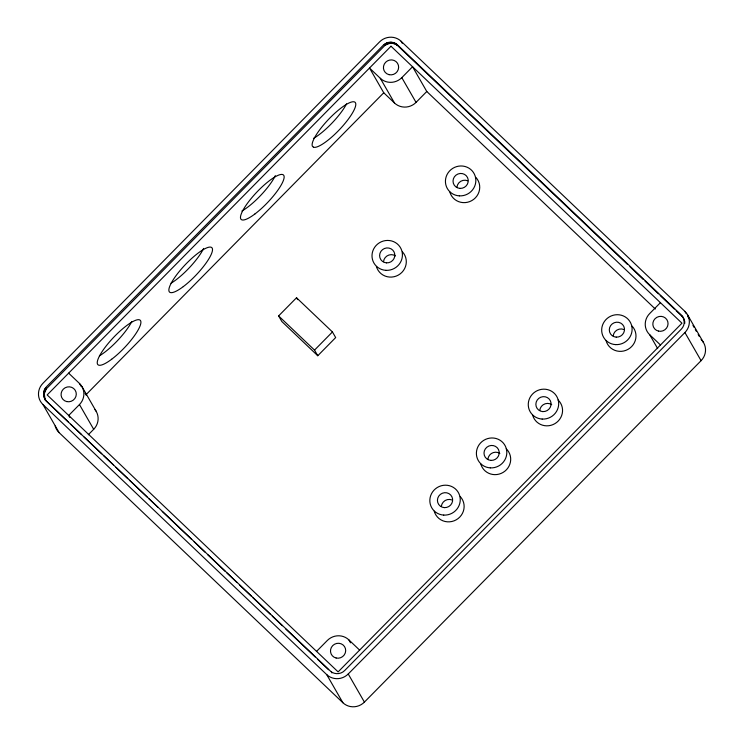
<?xml version="1.0" encoding="UTF-8"?>
<svg xmlns="http://www.w3.org/2000/svg" width="744" height="744" viewBox="0 0 744 744"><rect width="100%" height="100%" fill="white"/><g stroke="black" fill="none" stroke-linecap="round" stroke-linejoin="round"><path stroke-width="1.12" d="M68.141 421.839L46.295 401.044L44.91 398.849L45.561 399.984C42.613 396.068 42.975 390.182 46.5 386.759L383.179 45.319C386.871 41.422 393.65 41.097 397.529 44.891L681.309 315.019L684.154 319.306M44.315 397.696L44.975 398.831L44.277 393.734L46.277 388.907L387.14 43.161M682.927 317.028C685.243 320.822 684.461 326.021 681.327 329.118L344.649 670.558C340.957 674.455 334.177 674.78 330.299 670.986L44.724 399.575M86.137 394.58L383.746 92.777L369.517 68.03L380.286 78.287L394.525 103.035A15.345 14.843 -29.9 0 0 416.045 102.393L426.786 91.493L412.557 66.746L401.807 77.646A15.345 14.843 -29.9 0 1 380.286 78.287M68.643 373.144L79.422 383.402A15.345 14.843 -29.9 0 1 79.459 404.55L68.708 415.45L69.852 417.431M88.313 434.747L93.688 429.307A15.345 14.843 -29.9 0 0 94.972 409.581M278.609 315.921L296.521 297.758L332.438 331.945L335.674 337.571L317.762 355.734L281.846 321.538L278.609 315.921L314.535 350.108L317.762 355.734M314.535 350.108L332.438 331.945M316.563 651.381L327.314 640.482A15.345 14.843 -29.9 0 1 348.834 639.84L359.612 650.098M660.412 302.678L649.67 313.568A15.345 14.843 -29.9 0 0 649.698 334.726L657.668 348.583M42.938 404.494L326.718 674.613A15.345 14.843 -29.9 0 0 348.238 673.98L684.917 332.54A15.345 14.843 -29.9 0 0 684.889 311.383L401.109 41.264A15.345 14.843 -29.9 0 0 379.589 41.896L42.91 383.337A15.345 14.843 -29.9 0 0 42.938 404.494L59.111 432.617L342.891 702.736A15.345 14.843 -29.9 0 0 364.411 702.104L701.09 360.663A15.345 14.843 -29.9 0 0 701.062 339.506M44.705 390.461L46.277 388.907L45.626 387.764M627.378 264.315L397.175 45.189C393.567 42.538 388.294 42.78 384.825 45.551L384.183 44.426M629.898 266.715L643.346 279.512M645.02 281.111L658.468 293.899M660.151 295.498L674.427 309.095M676.11 310.694L681.988 316.293M426.786 91.493L655.315 309.03M649.698 334.726L660.477 344.983M383.746 92.777L394.525 103.035M70.661 424.238L81.58 434.636M84.1 437.035L101.751 453.821M103.425 455.421L113.507 465.019M116.027 467.418L127.791 478.615M129.475 480.215L147.117 497.011M148.791 498.61L158.035 507.399M162.238 511.398L191.645 539.391M194.165 541.79L205.084 552.188M207.604 554.587L225.246 571.373M226.929 572.973L237.011 582.571M239.531 584.97L251.295 596.167M252.969 597.767L270.611 614.563M272.295 616.162L282.376 625.76M285.733 628.959L315.14 656.943M317.66 659.342L328.588 669.74M395.631 43.682L397.175 45.189L396.533 44.063M687.317 314.405L703.48 342.528M684.889 311.383L686.042 313.391M687.781 316.405L688.935 318.413M692.971 325.444L694.133 327.453M695.287 329.462L696.44 331.471M698.17 334.484L699.332 336.493M682.183 315.968L682.834 317.093M683.941 319.409L684.582 320.534M684.201 320.683L684.852 321.808M684.294 321.975L684.936 323.101M684.917 332.54L701.09 360.663M401.109 41.264L402.272 43.273M395.427 43.375L396.078 44.501M394.236 42.827L394.878 43.952M392.981 42.445L393.623 43.571M391.679 42.231L392.321 43.357M390.349 42.185L391 43.31M389.028 42.315L389.679 43.44M387.726 42.603L388.377 43.729M386.471 43.059L387.122 44.184M385.28 43.673L385.931 44.798M401.807 77.646L416.045 102.393M296.521 297.758L297.6 299.627M348.834 639.84L350.545 642.816M348.238 673.98L364.411 702.104M331.294 671.813L331.945 672.939M326.718 674.613L342.891 702.736M81.849 386.424L96.078 411.172M79.422 383.402L81.133 386.368M85.114 393.297L86.258 395.278M79.459 404.55L93.688 429.307M44.891 388.87L45.542 390.014M44.305 390.061L44.956 391.195M43.877 391.307L44.538 392.441M43.626 392.59L44.277 393.734M43.543 393.902L44.194 395.036M43.626 395.194L44.277 396.338M43.887 396.468L44.547 397.603M59.111 432.617A15.345 14.843 -29.9 0 1 55.158 426.033M632.13 326.132A15.345 14.843 -29.9 0 1 628.02 349.364A15.345 14.843 -29.9 0 1 606.081 340.724M558.093 399.984A15.345 14.843 -29.9 0 1 554.978 423.606A15.345 14.843 -29.9 0 1 532.658 415.189M475.853 177.379A15.345 14.843 -29.9 0 1 471.78 200.62A15.345 14.843 -29.9 0 1 449.832 192.008M402.448 251.863A15.345 14.843 -29.9 0 1 398.338 275.094A15.345 14.843 -29.9 0 1 376.399 266.445M506.227 448.781A15.345 14.843 -29.9 0 1 503.111 472.412A15.345 14.843 -29.9 0 1 480.791 463.986M460.276 496.62A15.345 14.843 -29.9 0 1 456.165 519.851A15.345 14.843 -29.9 0 1 434.226 511.212M613.196 335.99A7.673 7.421 -29.9 0 1 623.984 329.546M539.772 410.456A7.673 7.421 -29.9 0 1 551.704 404.624M487.906 459.253A7.673 7.421 -29.9 0 1 499.838 453.422M456.937 187.256A7.673 7.421 -29.9 0 1 467.725 180.801M383.513 261.711A7.673 7.421 -29.9 0 1 395.445 255.88M441.341 506.469A7.673 7.421 -29.9 0 1 452.129 500.024M275.336 175.631A30.681 7.487 -46.4 0 1 241.902 211.017M346.565 103.825A30.681 7.487 -46.4 0 1 313.475 138.393M131.716 321.668A30.681 7.487 -46.4 0 1 99.436 355.837M203.624 248.431A30.681 7.487 -46.4 0 1 171.036 283.222M391 46.23L47.16 394.934L338.12 671.897L681.969 323.194L391 46.23M313.438 147.182L312.452 146.317A30.681 7.487 -46.4 0 1 340.241 108.661A30.681 7.487 -46.4 0 1 349.838 117.059A30.681 7.487 -46.4 0 1 313.438 147.182M658.486 331.117A7.673 7.421 -29.9 0 0 667.787 321.678A7.673 7.421 -29.9 0 0 655.055 318.702A7.673 7.421 -29.9 0 0 658.486 331.117M336.13 658.021A7.673 7.421 -29.9 0 0 345.43 648.582A7.673 7.421 -29.9 0 0 332.698 645.615A7.673 7.421 -29.9 0 0 336.13 658.021M66.718 401.583A7.673 7.421 -29.9 0 0 76.028 392.144A7.673 7.421 -29.9 0 0 63.287 389.168A7.673 7.421 -29.9 0 0 66.718 401.583M389.075 74.67A7.673 7.421 -29.9 0 0 398.384 65.23A7.673 7.421 -29.9 0 0 385.643 62.254A7.673 7.421 -29.9 0 0 389.075 74.67M542.162 419.067A15.345 14.843 -29.9 0 0 557.256 397.398A15.345 14.843 -29.9 0 0 530.993 395.92A15.345 14.843 -29.9 0 0 542.162 419.067M542.813 411.599A7.673 7.421 -29.9 0 0 550.365 400.765A7.673 7.421 -29.9 0 0 537.233 400.021A7.673 7.421 -29.9 0 0 542.813 411.599M615.595 344.612A15.345 14.843 -29.9 0 0 630.679 322.933A15.345 14.843 -29.9 0 0 604.416 321.454A15.345 14.843 -29.9 0 0 615.595 344.612M616.246 337.134A7.673 7.421 -29.9 0 0 623.788 326.3A7.673 7.421 -29.9 0 0 610.657 325.565A7.673 7.421 -29.9 0 0 616.246 337.134M490.296 467.874A15.345 14.843 -29.9 0 0 505.39 446.195A15.345 14.843 -29.9 0 0 479.127 444.717A15.345 14.843 -29.9 0 0 490.296 467.874M490.947 460.397A7.673 7.421 -29.9 0 0 498.499 449.562A7.673 7.421 -29.9 0 0 485.367 448.827A7.673 7.421 -29.9 0 0 490.947 460.397M443.74 515.09A15.345 14.843 -29.9 0 0 458.825 493.421A15.345 14.843 -29.9 0 0 432.562 491.942A15.345 14.843 -29.9 0 0 443.74 515.09M444.391 507.622A7.673 7.421 -29.9 0 0 451.934 496.787A7.673 7.421 -29.9 0 0 438.802 496.043A7.673 7.421 -29.9 0 0 444.391 507.622M385.913 270.332A15.345 14.843 -29.9 0 0 400.997 248.663A15.345 14.843 -29.9 0 0 374.734 247.185A15.345 14.843 -29.9 0 0 385.913 270.332M386.564 262.865A7.673 7.421 -29.9 0 0 394.106 252.03A7.673 7.421 -29.9 0 0 380.974 251.286A7.673 7.421 -29.9 0 0 386.564 262.865M459.355 195.867A15.345 14.843 -29.9 0 0 474.412 174.18A15.345 14.843 -29.9 0 0 448.148 172.738A15.345 14.843 -29.9 0 0 459.355 195.867M459.987 188.399A7.673 7.421 -29.9 0 0 467.53 177.565A7.673 7.421 -29.9 0 0 454.398 176.821A7.673 7.421 -29.9 0 0 459.987 188.399M111.684 359.231A30.681 7.487 -46.4 0 0 140.56 320.692A30.681 7.487 -46.4 0 0 104.96 347.541A30.681 7.487 -46.4 0 0 111.684 359.231M254.922 213.965A30.681 7.487 -46.4 0 0 283.799 175.435A30.681 7.487 -46.4 0 0 248.198 202.275A30.681 7.487 -46.4 0 0 254.922 213.965M183.284 286.617A30.681 7.487 -46.4 0 0 212.161 248.078A30.681 7.487 -46.4 0 0 176.57 274.927A30.681 7.487 -46.4 0 0 183.284 286.617"/></g></svg>
